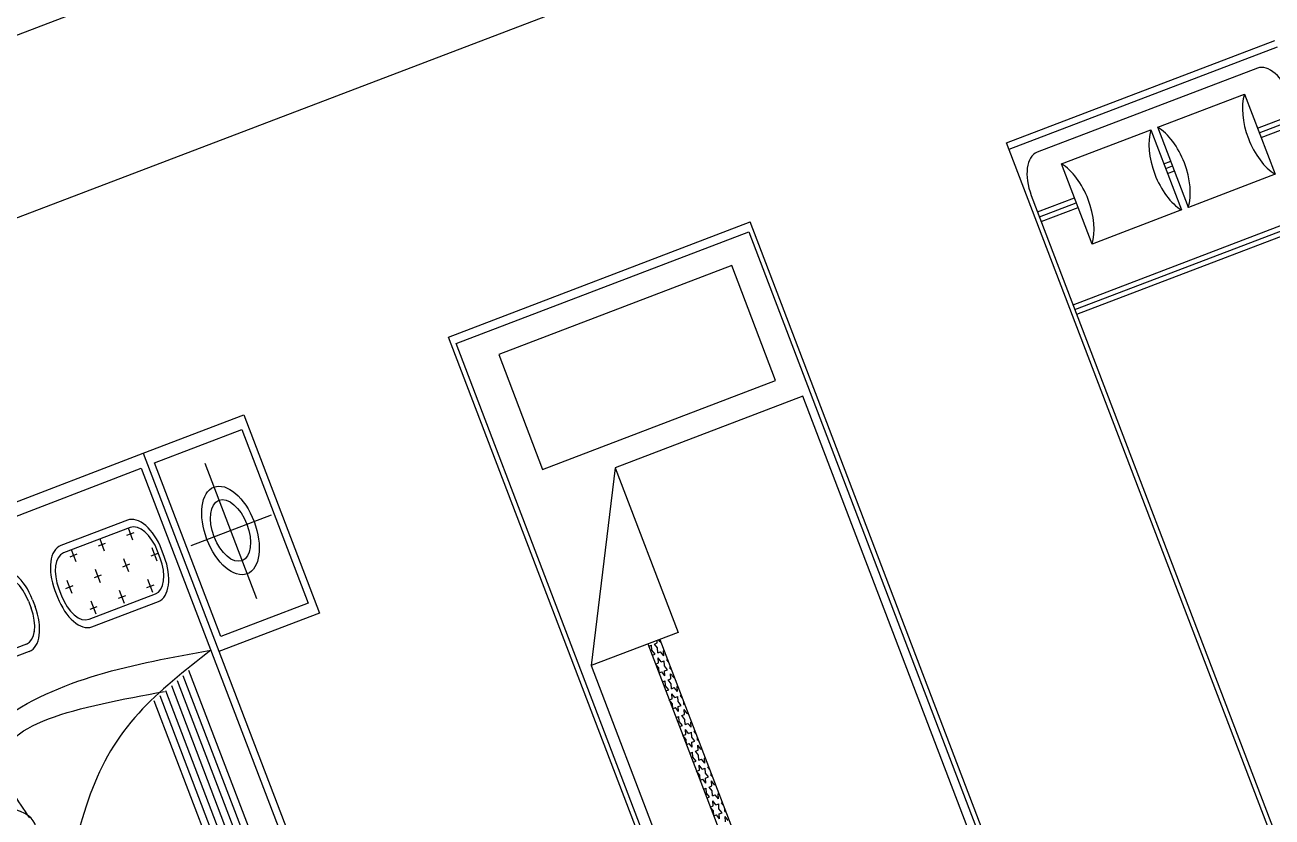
# Model space of a CAD drawing. Header units: inches. Extents: x -5597760 to 21122418, y -37133 to 23298423.
# Drawn here: x 3052896 to 4617833, y 14733832 to 15728585 of the extents above; entities that cross this region are included whole.
import ezdxf

# ---------------------------------------------------------------- set-up
doc = ezdxf.new("R2010")
doc.units = ezdxf.units.IN
doc.header["$MEASUREMENT"] = 0
doc.layers.add('www.cad-blocks.net', color=7, linetype='Continuous')

# ---------------------------------------------------------------- blocks, each defined once
blk = doc.blocks.new('A$C3C75334F')
blk.add_line((0.5728, 0), (1.9728, 0))
blk = doc.blocks.new('A$C2C731F76')
at = {"linetype": 'Continuous'}
for p, q in [((0, 1.96, -0.3429), (1.2, 1.96, -0.3429)), ((0, 0, -0.3429), (0, 1.96, -0.3429)), ((0, 1.96, -0.3429), (1.2, 1.96, -0.3429)), ((0.0009, 1.9444, -0.3429), (1.2008, 1.9444, -0.3429)), ((1.0912, 1.9156, -0.3429), (0.1048, 1.9156, -0.3429)), ((0.1832, 1.8715, -0.3429), (0.583, 1.8715, -0.3429)), ((0.1832, 1.6771, -0.3429), (0.1832, 1.8715, -0.3429)), ((0.583, 1.8715, -0.3429), (0.583, 1.6771, -0.3429)), ((0.6136, 1.8715, -0.3429), (1.0018, 1.8715, -0.3429)), ((0.6136, 1.6771, -0.3429), (0.6136, 1.8715, -0.3429)), ((1.0018, 1.8715, -0.3429), (1.0018, 1.6771, -0.3429)), ((0.0182, 1.829, -0.3429), (0.0182, 0.1017, -0.3429)), ((0.0182, 1.7889, -0.3429), (0.1832, 1.7889, -0.3429)), ((0.0182, 1.7774, -0.3429), (0.1832, 1.7774, -0.3429)), ((0.583, 1.7889, -0.3429), (0.6136, 1.7889, -0.3429)), ((0.583, 1.7774, -0.3429), (0.6136, 1.7774, -0.3429)), ((1.0018, 1.7889, -0.3429), (1.1778, 1.7889, -0.3429)), ((1.0018, 1.7774, -0.3429), (1.1778, 1.7774, -0.3429)), ((0.0182, 1.7658, -0.3429), (0.1832, 1.7658, -0.3429)), ((0.583, 1.7658, -0.3429), (0.6136, 1.7658, -0.3429)), ((1.0018, 1.7658, -0.3429), (1.1778, 1.7658, -0.3429)), ((0.583, 1.6771, -0.3429), (0.1832, 1.6771, -0.3429)), ((1.0018, 1.6771, -0.3429), (0.6136, 1.6771, -0.3429)), ((0.0182, 1.5643, -0.3429), (1.1778, 1.5643, -0.3429)), ((0.0182, 1.5527, -0.3429), (1.1778, 1.5527, -0.3429)), ((0.0182, 1.5412, -0.3429), (1.1778, 1.5412, -0.3429))]:
    blk.add_line(p, q, dxfattribs=at)
for centre, start, end in [((0.1048, 1.829, -0.3429), 90, 180), ((1.0912, 1.829, -0.3429), 0, 90)]:
    blk.add_arc(centre, 0.0866, start, end, dxfattribs=at)
for centre, start, end in [((0.1162, 1.7743, -0.3429), 304.5987, 55.4013), ((0.6501, 1.7743, -0.3429), 124.5987, 235.4013), ((0.5465, 1.7743, -0.3429), 304.5987, 55.4013), ((1.0689, 1.7743, -0.3429), 124.5987, 235.4013)]:
    blk.add_arc(centre, 0.1181, start, end)
blk = doc.blocks.new('A$C3C860BBA')
at = {"linetype": 'ByBlock', "lineweight": -2}
for p, q in [((0.45, 2), (1.65, 2.0018)), ((1.65, 2.0018), (1.65, 0.1018)), ((1.65, 2.0018), (2.1, 2.0018)), ((2.1, 2.0018), (2.1, 1.5211)), ((2.1, 2.0018), (2.1, 1.5211)), ((0.48, 1.97), (1.62, 1.9718)), ((1.62, 1.9718), (1.62, 0.1318)), ((1.68, 1.5511), (1.68, 1.9718)), ((1.68, 1.9718), (2.07, 1.9718)), ((2.07, 1.9718), (2.07, 1.5511)), ((2.07, 1.5511), (1.68, 1.5511)), ((2.1, 1.5211), (1.65, 1.5211))]:
    blk.add_line(p, q, dxfattribs=at)
at = {"linetype": 'ByBlock', "lineweight": -3}
for p, q in [((1.8758, 1.9309), (1.8758, 1.6031)), ((1.4884, 1.8727), (1.1907, 1.8727)), ((1.4884, 1.8547), (1.1907, 1.8547)), ((1.2105, 1.8415), (1.2423, 1.8415)), ((1.2264, 1.8257), (1.2264, 1.8547)), ((1.3375, 1.8415), (1.3693, 1.8415)), ((1.3534, 1.8257), (1.3534, 1.8547)), ((1.4645, 1.8415), (1.4963, 1.8415)), ((1.4804, 1.8257), (1.4804, 1.8547)), ((0.9813, 1.781), (0.9813, 1.7641)), ((0.9993, 1.781), (0.9993, 1.7641)), ((1.1007, 1.7827), (1.1007, 1.7659)), ((1.1187, 1.7827), (1.1187, 1.7659)), ((1.147, 1.778), (1.1788, 1.778)), ((1.1629, 1.7891), (1.1629, 1.7939)), ((1.1629, 1.7622), (1.1629, 1.7891)), ((1.274, 1.778), (1.3058, 1.778)), ((1.2899, 1.7891), (1.2899, 1.7939)), ((1.2899, 1.7622), (1.2899, 1.7891)), ((1.401, 1.778), (1.4328, 1.778)), ((1.4169, 1.7891), (1.4169, 1.7939)), ((1.4169, 1.7622), (1.4169, 1.7891)), ((1.528, 1.778), (1.5598, 1.778)), ((1.5439, 1.7891), (1.5439, 1.7939)), ((1.5439, 1.7622), (1.5439, 1.7891)), ((1.5604, 1.7659), (1.5604, 1.7827)), ((1.5784, 1.7659), (1.5784, 1.7827)), ((1.7002, 1.7676), (2.0598, 1.7676)), ((1.2264, 1.6987), (1.2264, 1.7304)), ((1.3534, 1.6987), (1.3534, 1.7304)), ((1.4804, 1.6987), (1.4804, 1.7304)), ((0.9565, 1.7128), (0.9598, 1.7128)), ((1.1907, 1.6939), (1.4884, 1.6939)), ((1.2105, 1.7145), (1.2423, 1.7145)), ((1.3375, 1.7145), (1.3693, 1.7145)), ((1.4645, 1.7145), (1.4963, 1.7145)), ((0.9093, 1.6921), (0.6116, 1.6921)), ((0.9093, 1.6741), (0.6116, 1.6741)), ((1.1907, 1.6759), (1.4884, 1.6759)), ((1.4741, 0.0948), (1.4741, 1.4987)), ((1.5041, 0.0948), (1.5041, 1.5051)), ((1.3241, 0.0948), (1.3241, 1.469)), ((1.3541, 0.0948), (1.3541, 1.4746)), ((1.3841, 0.0948), (1.3841, 1.4803)), ((1.4141, 0.0948), (1.4141, 1.4863)), ((1.4441, 0.0948), (1.4441, 1.4925))]:
    blk.add_line(p, q, dxfattribs=at)
at = {"linetype": 'ByBlock', "lineweight": -2}
blk.add_circle((1.8758, 1.7676), 0.1052, dxfattribs=at)
at = {"linetype": 'ByBlock', "lineweight": -3}
blk.add_circle((1.8758, 1.7676), 0.0732, dxfattribs=at)
for centre, radius, start, end in [((0.9093, 1.781), 0.09, 0, 90), ((1.1907, 1.7827), 0.09, 90, 180), ((1.4884, 1.7827), 0.09, 0, 90), ((0.9093, 1.781), 0.072, 0, 90), ((1.1907, 1.7827), 0.072, 90, 180), ((1.4884, 1.7827), 0.072, 0, 90), ((0.9093, 1.7641), 0.09, 270, 0), ((0.9093, 1.7641), 0.072, 270, 0), ((1.1907, 1.7659), 0.09, 180, 270), ((1.1907, 1.7659), 0.072, 180, 270), ((1.4884, 1.7659), 0.072, 270, 0), ((1.4884, 1.7659), 0.09, 270, 0)]:
    blk.add_arc(centre, radius, start, end, dxfattribs=at)
at = {"linetype": 'ByBlock', "lineweight": -2}
for points in [[(0.6631, 1.3216), (0.6323, 1.4466), (1.378, 1.4804)], [(1.62, 1.5304), (0.6838, 1.55), (0.5343, 1.5047), (0.4973, 1.3914), (0.5227, 1.3821), (0.6612, 1.3274), (0.5795, 1.1762), (0.4859, 0.978), (0.6523, 1.1048), (1.2449, 1.4555), (1.62, 1.5304)]]:
    blk.add_spline(points, degree=3, dxfattribs=at)
blk = doc.blocks.new('A$C73B76B3A')
for p, q in [((0, 0), (0, 2)), ((0, 2), (1.35, 2)), ((0.02, 1.98), (1.33, 1.98)), ((0.02, 0.02), (0.02, 1.98)), ((1.33, 1.98), (1.33, 0.02)), ((1.35, 0), (1.35, 2)), ((1.213, 1.9223), (0.1702, 1.9223)), ((0.1702, 1.9223), (0.1702, 1.6438)), ((1.213, 1.6438), (1.213, 1.9223)), ((0.1702, 1.6438), (1.213, 1.6438)), ((0.4562, 1.5889), (0.0673, 1.1899)), ((0.4562, 1.5889), (0.4562, 1.1899)), ((1.2954, 1.5889), (0.4562, 1.5889)), ((1.2954, 0.0644), (1.2954, 1.5889)), ((0.4562, 1.1899), (0.0673, 1.1899)), ((0.0673, 1.1899), (0.0673, 0.0644)), ((0.3214, 1.1899), (0.3214, 0.0644)), ((0.3589, 1.1845), (0.362, 1.1899)), ((0.3714, 1.1845), (0.3683, 1.1899)), ((0.3749, 1.1899), (0.3749, 0.0644)), ((0.3214, 1.1845), (0.3339, 1.1845)), ((0.3214, 1.1629), (0.3339, 1.1629)), ((0.3277, 1.1737), (0.3339, 1.1845)), ((0.3339, 1.1629), (0.3277, 1.1737)), ((0.3464, 1.1845), (0.3589, 1.1845)), ((0.3527, 1.1737), (0.3464, 1.1845)), ((0.3464, 1.1629), (0.3527, 1.1737)), ((0.3464, 1.1629), (0.3589, 1.1629)), ((0.3652, 1.1521), (0.3589, 1.1629)), ((0.3652, 1.1521), (0.3714, 1.1629)), ((0.3714, 1.1845), (0.3749, 1.1845)), ((0.3714, 1.1629), (0.3749, 1.1629)), ((0.3214, 1.1412), (0.3339, 1.1412)), ((0.3277, 1.1304), (0.3214, 1.1412)), ((0.3214, 1.1196), (0.3277, 1.1304)), ((0.3339, 1.1412), (0.3402, 1.1521)), ((0.3464, 1.1412), (0.3402, 1.1521)), ((0.3464, 1.1412), (0.3589, 1.1412)), ((0.3527, 1.1304), (0.3589, 1.1412)), ((0.3589, 1.1196), (0.3527, 1.1304)), ((0.3714, 1.1412), (0.3749, 1.1412)), ((0.3749, 1.1352), (0.3714, 1.1412)), ((0.3214, 1.1196), (0.3339, 1.1196)), ((0.3402, 1.1088), (0.3339, 1.1196)), ((0.3402, 1.1088), (0.3464, 1.1196)), ((0.3464, 1.1196), (0.3589, 1.1196)), ((0.3589, 1.0979), (0.3652, 1.1088)), ((0.3714, 1.0979), (0.3652, 1.1088)), ((0.3714, 1.1196), (0.3749, 1.1257)), ((0.3714, 1.1196), (0.3749, 1.1196)), ((0.3214, 1.0979), (0.3339, 1.0979)), ((0.3214, 1.0763), (0.3339, 1.0763)), ((0.3277, 1.0871), (0.3339, 1.0979)), ((0.3339, 1.0763), (0.3277, 1.0871)), ((0.3464, 1.0979), (0.3589, 1.0979)), ((0.3527, 1.0871), (0.3464, 1.0979)), ((0.3464, 1.0763), (0.3527, 1.0871)), ((0.3464, 1.0763), (0.3589, 1.0763)), ((0.3652, 1.0655), (0.3589, 1.0763)), ((0.3652, 1.0655), (0.3714, 1.0763)), ((0.3714, 1.0979), (0.3749, 1.0979)), ((0.3714, 1.0763), (0.3749, 1.0763)), ((0.3214, 1.0546), (0.3339, 1.0546)), ((0.3277, 1.0438), (0.3214, 1.0546)), ((0.3214, 1.033), (0.3277, 1.0438)), ((0.3339, 1.0546), (0.3402, 1.0655)), ((0.3464, 1.0546), (0.3402, 1.0655)), ((0.3464, 1.0546), (0.3589, 1.0546)), ((0.3527, 1.0438), (0.3589, 1.0546)), ((0.3589, 1.033), (0.3527, 1.0438)), ((0.3714, 1.0546), (0.3749, 1.0546)), ((0.3749, 1.0486), (0.3714, 1.0546)), ((0.3214, 1.033), (0.3339, 1.033)), ((0.3402, 1.0222), (0.3339, 1.033)), ((0.3402, 1.0222), (0.3464, 1.033)), ((0.3464, 1.033), (0.3589, 1.033)), ((0.3589, 1.0113), (0.3652, 1.0222)), ((0.3714, 1.0113), (0.3652, 1.0222)), ((0.3714, 1.033), (0.3749, 1.0391)), ((0.3714, 1.033), (0.3749, 1.033)), ((0.3214, 1.0113), (0.3339, 1.0113)), ((0.3214, 0.9897), (0.3339, 0.9897)), ((0.3277, 1.0005), (0.3339, 1.0113)), ((0.3339, 0.9897), (0.3277, 1.0005)), ((0.3464, 1.0113), (0.3589, 1.0113)), ((0.3527, 1.0005), (0.3464, 1.0113)), ((0.3464, 0.9897), (0.3527, 1.0005)), ((0.3464, 0.9897), (0.3589, 0.9897)), ((0.3652, 0.9789), (0.3589, 0.9897)), ((0.3652, 0.9789), (0.3714, 0.9897)), ((0.3714, 1.0113), (0.3749, 1.0113)), ((0.3714, 0.9897), (0.3749, 0.9897)), ((0.3214, 0.968), (0.3339, 0.968)), ((0.3277, 0.9572), (0.3214, 0.968)), ((0.3339, 0.968), (0.3402, 0.9789)), ((0.3464, 0.968), (0.3402, 0.9789)), ((0.3464, 0.968), (0.3589, 0.968)), ((0.3527, 0.9572), (0.3589, 0.968)), ((0.3714, 0.968), (0.3749, 0.968)), ((0.3749, 0.962), (0.3714, 0.968)), ((0.3214, 0.9464), (0.3277, 0.9572)), ((0.3214, 0.9464), (0.3339, 0.9464)), ((0.3402, 0.9356), (0.3339, 0.9464)), ((0.3402, 0.9356), (0.3464, 0.9464)), ((0.3464, 0.9464), (0.3589, 0.9464)), ((0.3589, 0.9464), (0.3527, 0.9572)), ((0.3589, 0.9247), (0.3652, 0.9356)), ((0.3714, 0.9247), (0.3652, 0.9356)), ((0.3714, 0.9464), (0.3749, 0.9525)), ((0.3714, 0.9464), (0.3749, 0.9464)), ((0.3214, 0.9247), (0.3339, 0.9247)), ((0.3214, 0.9031), (0.3339, 0.9031)), ((0.3277, 0.9139), (0.3339, 0.9247)), ((0.3339, 0.9031), (0.3277, 0.9139)), ((0.3464, 0.9247), (0.3589, 0.9247)), ((0.3527, 0.9139), (0.3464, 0.9247)), ((0.3464, 0.9031), (0.3527, 0.9139)), ((0.3464, 0.9031), (0.3589, 0.9031)), ((0.3652, 0.8923), (0.3589, 0.9031)), ((0.3652, 0.8923), (0.3714, 0.9031)), ((0.3714, 0.9247), (0.3749, 0.9247)), ((0.3714, 0.9031), (0.3749, 0.9031)), ((0.3214, 0.8814), (0.3339, 0.8814)), ((0.3277, 0.8706), (0.3214, 0.8814)), ((0.3339, 0.8814), (0.3402, 0.8923)), ((0.3464, 0.8814), (0.3402, 0.8923)), ((0.3464, 0.8814), (0.3589, 0.8814)), ((0.3527, 0.8706), (0.3589, 0.8814)), ((0.3714, 0.8814), (0.3749, 0.8814)), ((0.3749, 0.8754), (0.3714, 0.8814)), ((0.3214, 0.8598), (0.3277, 0.8706)), ((0.3214, 0.8598), (0.3339, 0.8598)), ((0.3402, 0.849), (0.3339, 0.8598)), ((0.3402, 0.849), (0.3464, 0.8598)), ((0.3464, 0.8598), (0.3589, 0.8598)), ((0.3589, 0.8598), (0.3527, 0.8706)), ((0.3589, 0.8381), (0.3652, 0.849)), ((0.3714, 0.8381), (0.3652, 0.849)), ((0.3714, 0.8598), (0.3749, 0.8659)), ((0.3714, 0.8598), (0.3749, 0.8598)), ((0.3214, 0.8381), (0.3339, 0.8381)), ((0.3277, 0.8273), (0.3339, 0.8381)), ((0.3339, 0.8165), (0.3277, 0.8273)), ((0.3464, 0.8381), (0.3589, 0.8381)), ((0.3527, 0.8273), (0.3464, 0.8381)), ((0.3464, 0.8165), (0.3527, 0.8273)), ((0.3714, 0.8381), (0.3749, 0.8381)), ((0.3214, 0.8165), (0.3339, 0.8165)), ((0.3214, 0.7948), (0.3339, 0.7948)), ((0.3277, 0.784), (0.3214, 0.7948)), ((0.3339, 0.7948), (0.3402, 0.8057)), ((0.3464, 0.7948), (0.3402, 0.8057)), ((0.3464, 0.8165), (0.3589, 0.8165)), ((0.3464, 0.7948), (0.3589, 0.7948)), ((0.3527, 0.784), (0.3589, 0.7948)), ((0.3652, 0.8057), (0.3589, 0.8165)), ((0.3652, 0.8057), (0.3714, 0.8165)), ((0.3714, 0.8165), (0.3749, 0.8165)), ((0.3714, 0.7948), (0.3749, 0.7948)), ((0.3749, 0.7888), (0.3714, 0.7948)), ((0.3214, 0.7732), (0.3277, 0.784)), ((0.3214, 0.7732), (0.3339, 0.7732)), ((0.3402, 0.7624), (0.3339, 0.7732)), ((0.3402, 0.7624), (0.3464, 0.7732)), ((0.3464, 0.7732), (0.3589, 0.7732)), ((0.3589, 0.7732), (0.3527, 0.784)), ((0.3589, 0.7515), (0.3652, 0.7624)), ((0.3714, 0.7515), (0.3652, 0.7624)), ((0.3714, 0.7732), (0.3749, 0.7793)), ((0.3714, 0.7732), (0.3749, 0.7732))]:
    blk.add_line(p, q)
blk = doc.blocks.new('format')
at = {"color": 155, "true_color": 0x546d8e}
blk.add_line((47364.4, 33605.8), (110172.9, 33605.8), dxfattribs=at)
blk = doc.blocks.new('01-01-cad-blocks-net-beds')
at = {"xscale": 1000, "yscale": 1000, "zscale": 1000}
for name, p in [('A$C3C75334F', (27347.1, 24509.5)), ('A$C3C860BBA', (26352.2, 21521.8)), ('A$C73B76B3A', (29367.6, 21522.7)), ('A$C2C731F76', (31837, 21522.7, 342.9))]:
    blk.add_blockref(name, p, dxfattribs=at)
at = {"layer": 'www.cad-blocks.net'}
blk.add_blockref('format', (-41848.5, -9482.9), dxfattribs=at)

msp = doc.modelspace()

# ---------------------------------------------------------------- block references
at = {"xscale": 300.1938731896516, "yscale": 554.7683964805537, "zscale": 300.1938731896516, "rotation": 20.89932353322971}
msp.add_blockref('01-01-cad-blocks-net-beds', (3466.3, 689.2), dxfattribs=at)

doc.saveas('drawing.dxf')
